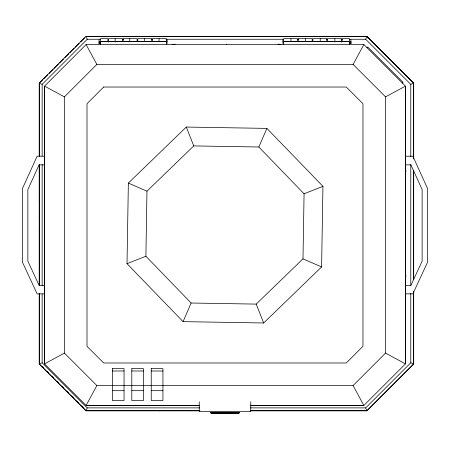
<?xml version="1.0" encoding="UTF-8"?>
<svg xmlns="http://www.w3.org/2000/svg" width="450" height="450" viewBox="0 0 450 450"><rect width="100%" height="100%" fill="white"/><g stroke="black" fill="none" stroke-linecap="round" stroke-linejoin="round"><path stroke-width="0.67" d="M127.018 263.689L128.362 183.088L186.306 127.052L266.906 128.396L322.948 186.334L321.598 266.934L263.661 322.976L183.06 321.632L127.018 263.689L145.89 256.241L146.976 191.166L193.753 145.918L258.829 147.004L304.076 193.787L302.991 258.863L256.207 304.104L191.138 303.019L145.89 256.241M413.454 158.558L413.702 156.499M413.286 173.031L413.533 170.977M413.286 190.288L413.702 186.862M413.286 203.394L413.702 199.969M413.286 220.444L413.702 217.013M413.286 233.544L413.702 230.119M39.223 293.782L39.223 363.994L86.034 410.805L87.244 407.88L199.744 407.88M410.777 156.701L410.777 84.353L365.681 39.257L366.891 36.332L413.702 83.138L413.702 158.968M183.06 321.632L191.138 303.019M258.829 147.004L266.906 128.396M250.234 405.467L363.864 405.467L405.439 363.898L405.439 86.13L363.864 44.556L86.096 44.556L44.527 86.13L44.527 363.898L86.096 405.467L96.862 385.549L353.104 385.549L385.554 353.098L385.554 96.862L353.104 64.406L96.862 64.406L64.412 96.862L64.412 353.098L96.862 385.549M353.104 64.406L363.864 44.556M39.223 156.189L39.223 83.138L86.034 36.332L366.891 36.332M42.761 79.734L39.319 83.177L39.319 156.178M43.746 78.75L47.683 74.812M49.157 73.333L53.094 69.396M54.079 68.411L58.511 63.984M59.496 63L63.433 59.062M64.907 57.583L68.844 53.646M69.829 52.661L74.261 48.234M75.246 47.25L79.183 43.312M80.657 41.833L84.594 37.896M42.148 156.071L42.148 84.353L87.244 39.257L100.603 39.257M366.891 47.841L367.718 47.014L403.014 82.311L402.188 83.138M250.369 407.88L365.681 407.88L410.777 362.784L410.777 293.417M250.335 410.805L366.891 410.805L413.702 363.994L413.702 291.611M44.527 363.898L64.412 353.098M385.554 96.862L405.439 86.13M410.777 84.353L413.702 83.138M39.223 363.994L42.148 362.784L42.148 293.878M304.076 193.787L322.948 186.334M217.17 36.664L219.909 36.332M230.276 36.664L233.016 36.332M247.326 36.664L250.065 36.332M260.426 36.664L263.171 36.332M277.684 36.664L280.423 36.332M290.79 36.664L293.529 36.332M159.396 410.805L160.768 410.642M172.502 410.805L173.869 410.642M189.754 410.805L191.126 410.642M86.074 36.422L366.851 36.422L413.612 83.177L413.612 158.287M122.4 39.257L123.806 39.257M151.228 39.257L152.634 39.257M165.994 39.257L283.416 39.257M297.478 39.257L298.884 39.257M326.306 39.257L327.713 39.257M341.072 39.257L342.478 39.257M349.509 39.257L365.681 39.257M100.53 41.546L166.354 41.546M283.646 41.546L349.47 41.546M99.067 41.597L167.085 41.597M282.915 41.597L350.933 41.597M99.067 42.103L100.53 42.103M349.47 42.103L350.933 42.103M99.067 42.57L100.53 42.57M349.47 42.57L350.933 42.57M99.067 42.975L100.53 42.975M349.47 42.975L350.933 42.975M99.067 43.279L100.53 43.279M349.47 43.279L350.933 43.279M99.067 43.476L100.53 43.476M349.47 43.476L350.933 43.476M100.53 43.543L99.067 43.543L99.067 39.651M349.47 43.543L350.933 43.543L350.933 39.651M44.443 156.201L37.131 156.201L22.5 188.432L22.5 262.344L37.131 293.861L44.443 293.861M405.557 156.201L412.869 156.201L427.5 188.432L427.5 262.344L412.869 293.861L405.557 293.861M44.443 164.857L39.083 164.857L27.861 189.591L27.861 261.163L39.083 285.345L44.443 285.345M405.557 164.857L410.918 164.857L422.139 189.591L422.139 261.163L410.918 285.345L405.557 285.345M405.338 223.498L405.855 223.498M112.348 370.997L124.048 370.997M131.794 370.997L143.494 371.002M151.234 371.002L162.939 371.002M112.348 390.69L124.048 390.69M131.794 390.69L143.494 390.69M151.234 390.69L162.939 390.69M86.096 405.467L199.732 405.467M87.339 405.591L199.716 405.591M250.245 405.591L362.661 405.591M199.789 410.715L86.074 410.715L39.319 363.96L39.319 293.766M250.329 410.715L366.851 410.715L413.612 363.96L413.612 291.656M86.034 410.805L199.896 410.805M210.369 412.329L239.631 412.329M210.454 412.532L239.546 412.532M210.572 412.723L239.428 412.723M210.735 412.909L239.265 412.909M210.932 413.077L239.068 413.077M211.162 413.229L238.838 413.229M211.421 413.359L238.579 413.359M211.703 413.471L238.297 413.471M212.327 413.629L237.673 413.629M212.737 413.668L237.263 413.668M39.223 83.138L42.148 84.353M410.777 362.784L413.702 363.994M128.362 183.088L146.976 191.166M302.991 258.863L321.598 266.934M44.527 86.13L64.412 96.862M385.554 353.098L405.439 363.898M367.2 37.282L368.19 38.273M42.148 362.784L87.244 407.88M42.159 366.283L43.644 367.768M47.109 371.233L48.594 372.718M52.059 376.183L53.544 377.668M57.009 381.139L58.494 382.624M61.965 386.089L63.45 387.574M66.915 391.039L68.4 392.524M71.865 395.989L73.35 397.474M76.815 400.939L78.3 402.429M81.765 405.894L83.25 407.379M353.104 385.549L363.864 405.467M86.096 44.556L96.862 64.406M365.681 407.88L366.891 410.805M86.034 36.332L87.244 39.257M186.306 127.052L193.753 145.918M256.207 304.104L263.661 322.976M39.223 169.605L39.392 170.977M39.223 186.862L39.392 188.229M39.223 199.969L39.392 201.336M39.223 217.013L39.392 218.385M39.223 230.119L39.392 231.491M413.702 170.528L413.702 279.113M413.612 170.921L413.612 279.023M410.777 164.43L410.777 285.711M405.557 87.367L405.557 362.694M349.47 44.556L349.47 38.672L342.157 38.672L342.157 41.597M341.426 42.103L341.426 38.672L327.532 38.672L327.532 41.597M334.845 38.672L334.845 42.103M326.801 41.597L326.801 38.672L312.902 38.672L312.902 41.597M320.214 38.672L320.214 41.597M312.171 41.597L312.171 38.672L298.277 38.672L298.277 41.597M305.589 38.672L305.589 41.597M297.546 41.597L297.546 38.672L283.646 38.672L283.646 44.556M290.959 38.672L290.959 41.597M282.915 39.651L282.915 43.543M250.768 401.738L250.768 411.441L199.232 411.441L199.232 401.738M226.53 44.173L226.53 44.691M167.085 39.651L167.085 43.543M166.354 44.556L166.354 38.672L152.454 38.672L152.454 41.597M159.041 38.672L159.041 41.597M151.723 41.597L151.723 38.672L137.829 38.672L137.829 41.597M144.411 38.672L144.411 41.597M137.098 41.597L137.098 38.672L123.199 38.672L123.199 41.597M129.786 38.672L129.786 41.597M122.468 41.597L122.468 38.672L108.574 38.672L108.574 42.103M115.155 38.672L115.155 42.103M107.843 41.597L107.843 38.672L100.53 38.672L100.53 44.556M44.443 87.367L44.443 362.694M42.148 164.509L42.148 285.441M39.319 164.604L39.319 285.339M39.223 164.588L39.223 285.356M405.726 274.939A3.876 3.876 0 0 1 405.338 277.881M405.338 169.121A3.876 3.876 0 0 1 405.726 172.058M277.971 44.308A3.876 3.876 0 0 1 280.912 44.691M172.148 44.691A3.876 3.876 0 0 1 175.089 44.308M112.348 368.634L112.348 400.489L124.048 400.489L124.048 368.634L112.348 368.634M131.794 368.634L131.794 400.489L143.494 400.489L143.494 368.634L131.794 368.634M151.234 368.634L151.234 400.489L162.939 400.489L162.939 368.634L151.234 368.634M103.691 87.03L87.002 103.725L87.002 346.303L103.691 362.993L346.269 362.993L362.964 346.303L362.964 103.725L346.269 87.03L103.691 87.03"/></g></svg>
